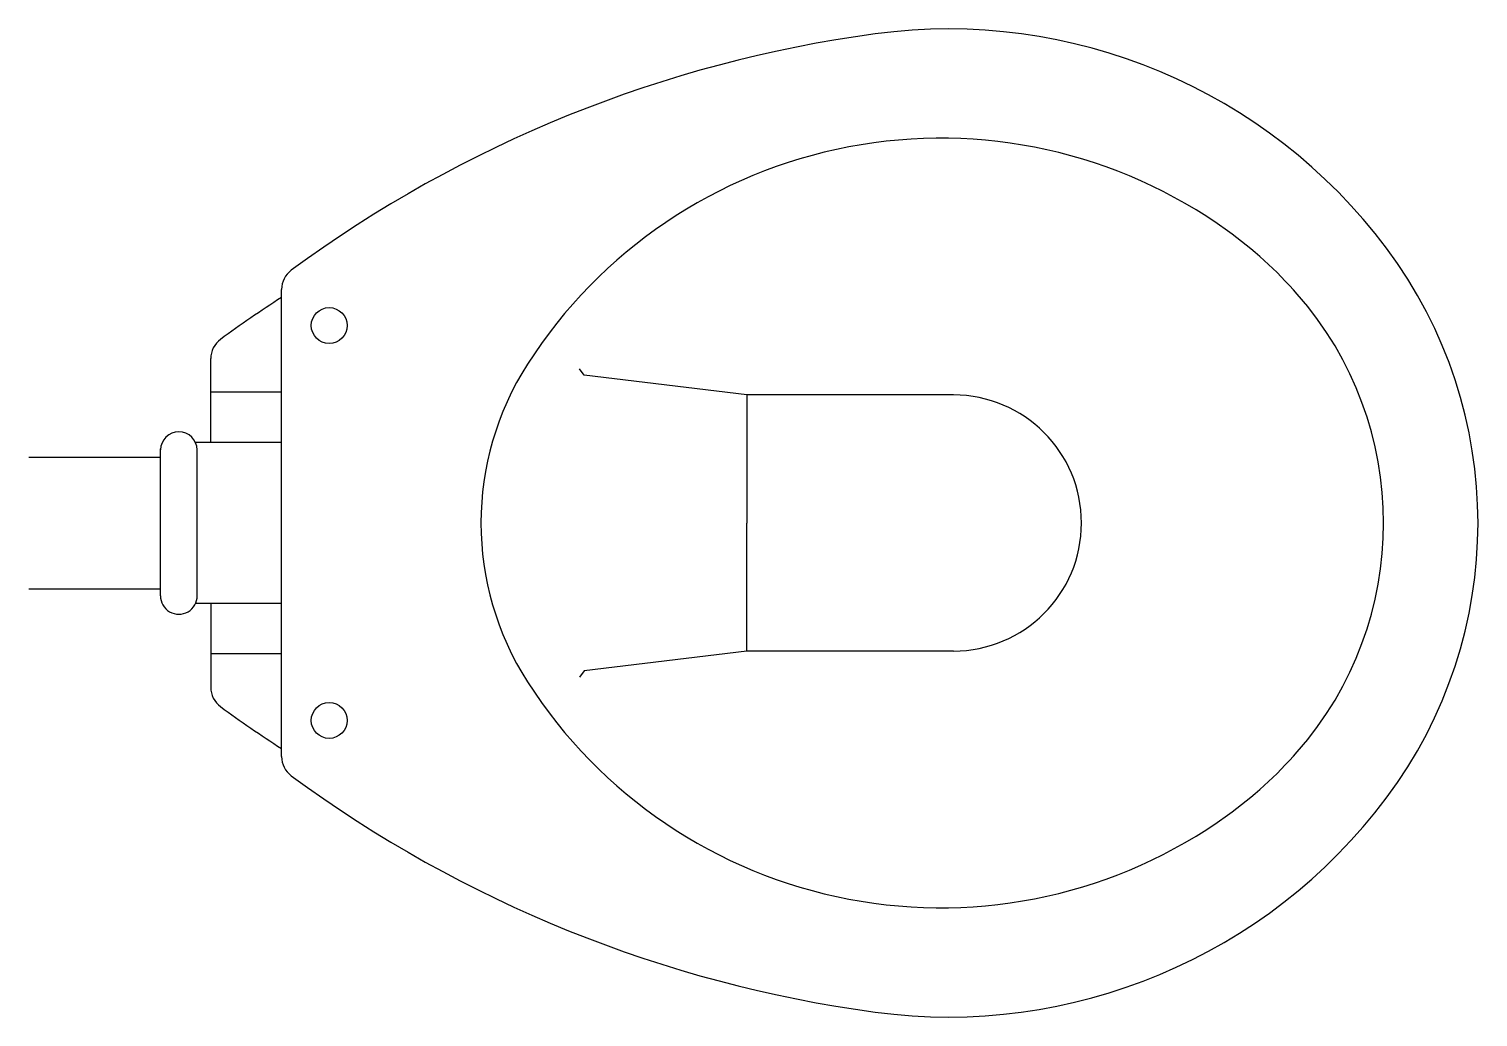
# Model space of a CAD drawing. Header units: millimetres. Extents: x -3005.247 to -3004.696, y 2977.113 to 2977.488.
import ezdxf

# ---------------------------------------------------------------- set-up
doc = ezdxf.new("R2010")
doc.units = ezdxf.units.MM
doc.header["$LTSCALE"] = 10
doc.layers.add('banheiro_louças', color=2, linetype='Continuous')

msp = doc.modelspace()

# ---------------------------------------------------------------- linework, layer by layer
at = {"layer": 'banheiro_louças'}
for p, q in [((-3005.150994468405, 2977.212018779654), (-3005.150994468404, 2977.389443943654)), ((-3005.177913659405, 2977.331286916654), (-3005.177913659405, 2977.363161268654)), ((-3005.150994468404, 2977.350478835654), (-3005.177913659405, 2977.350478835654)), ((-3005.197004568404, 2977.273087899722), (-3005.197004568404, 2977.328942839654)), ((-3005.150994468404, 2977.331286916654), (-3005.183687490404, 2977.331286916654)), ((-3005.183065175404, 2977.27308810821), (-3005.183065175404, 2977.329060375655)), ((-3005.247004568404, 2977.325731361654), (-3005.197004568404, 2977.325731361654)), ((-3005.247004568404, 2977.275731361653), (-3005.197004568404, 2977.275731361653)), ((-3005.150994468404, 2977.270175806655), (-3005.183687490404, 2977.270175806655)), ((-3005.177913659405, 2977.270175806655), (-3005.177913659405, 2977.238301455654)), ((-3005.150994468404, 2977.250983887654), (-3005.177913659405, 2977.250983887654))]:
    msp.add_line(p, q, dxfattribs=at)
at = {"layer": 'banheiro_louças', "color": 1}
for p, q in [((-3005.035994469405, 2977.356943482655), (-3005.037688889404, 2977.359239722654)), ((-3004.974075278405, 2977.349367724655), (-3005.035994469405, 2977.356943482655)), ((-3004.895539925405, 2977.349367724655), (-3004.974075278405, 2977.349367724655)), ((-3004.974075278405, 2977.349367724655), (-3004.974075278405, 2977.300731361654)), ((-3004.974075278405, 2977.252094998654), (-3004.974075278405, 2977.300731361654)), ((-3004.974075278405, 2977.252094998654), (-3005.035994469405, 2977.244519240654)), ((-3004.895539925405, 2977.252094998654), (-3004.974075278405, 2977.252094998654)), ((-3005.035994469405, 2977.244519240654), (-3005.037688889404, 2977.242223000655))]:
    msp.add_line(p, q, dxfattribs=at)
at = {"layer": 'banheiro_louças'}
for centre in [(-3005.132863155404, 2977.375731360654), (-3005.132863155404, 2977.225731362655)]:
    msp.add_circle(centre, 0.006818182000000002, dxfattribs=at)
for centre, radius, start, end in [((-3004.897450922404, 2977.280275639655), 0.208120728, 36.88022198656534, 97.6805468930014), ((-3004.860618548405, 2977.007159184654), 0.483709592, 97.68054689296663, 126.3456239999993), ((-3004.900421573404, 2977.260287283655), 0.186624157, 54.25145099999783, 147.3201409999977), ((-3004.884390402404, 2977.282557173654), 0.159184288, 41.3299289999999, 54.25145099999783), ((-3004.870195389404, 2977.300731361654), 0.174042867, 323.1008800604912, 36.87853738461562), ((-3005.141903559404, 2977.389443943654), 0.009090909, 126.3456239999993, 180), ((-3004.892648845404, 2976.985270265654), 0.477143935, 122.7818349999999, 126.1604379999991), ((-3004.863724938404, 2977.300731361654), 0.131664068, 318.6700710000001, 41.3299289999999), ((-3005.168822750405, 2977.363161268654), 0.009090909, 126.1604379999991, 180), ((-3004.963468437405, 2977.300731361654), 0.111720015, 147.3201409999977, 212.6798580000042), ((-3005.190034871404, 2977.328408129655), 0.006969697, 0.853447000001126, 179.1465529999988), ((-3005.190034871404, 2977.273054594655), 0.006969697, 179.7262111559184, 0.2755027585399705), ((-3004.900421573404, 2977.341175439654), 0.186624157, 212.6798590000023, 305.7485490000021), ((-3005.168822750405, 2977.238301455654), 0.009090909, 180, 233.8395620000009), ((-3004.892648845404, 2977.616192457654), 0.477143935, 233.8395620000009, 237.2181650000001), ((-3004.884390402404, 2977.318905549655), 0.159184288, 305.7485490000021, 318.6700710000001), ((-3005.141903559404, 2977.212018779654), 0.009090909, 180, 233.6543760000007), ((-3004.860618548405, 2977.594303538654), 0.483709592, 233.6543760000007, 262.3194531070868), ((-3004.897450922404, 2977.321187083654), 0.208120728, 262.3194531069985, 323.1025656630163)]:
    msp.add_arc(centre, radius, start, end, dxfattribs=at)
at = {"layer": 'banheiro_louças', "color": 1}
for start, end in [(0, 90), (270, 0)]:
    msp.add_arc((-3004.895539925405, 2977.300731361654), 0.048636363, start, end, dxfattribs=at)

doc.saveas('drawing.dxf')
